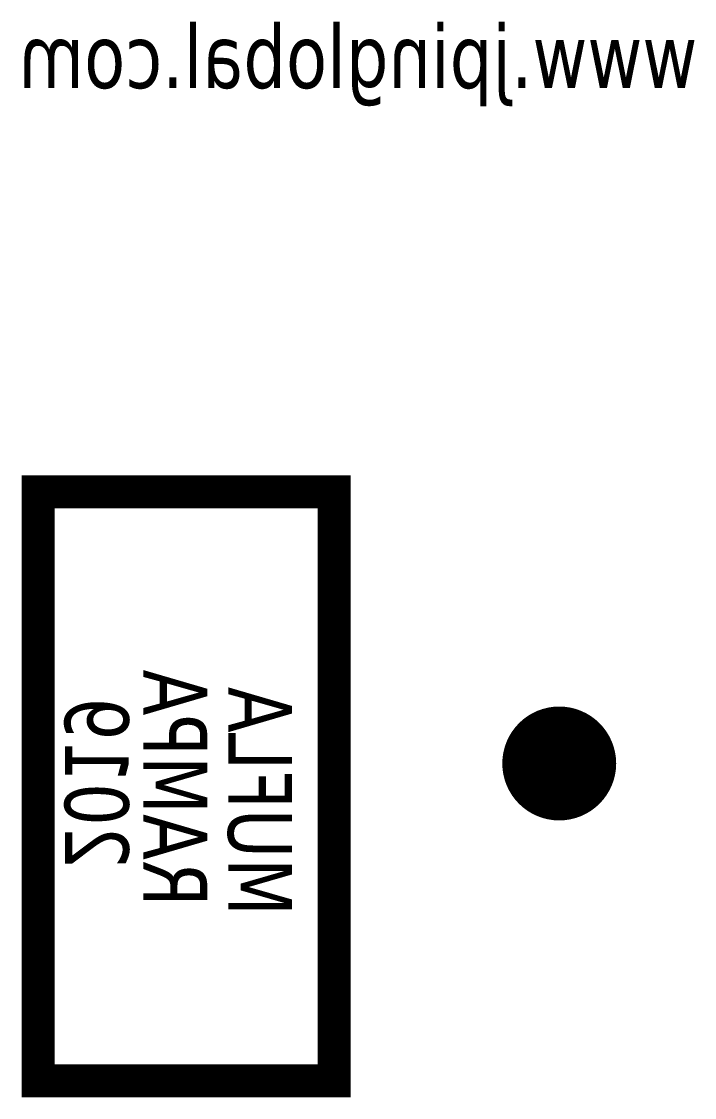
# Model space of a CAD drawing. Header units: millimetres. Extents: x 123.5 to 144.3, y 105.4 to 121.6.
# Drawn here: x 131.345 to 132.674, y 113.971 to 116.096 of the extents above; entities that cross this region are included whole.
import ezdxf

# ---------------------------------------------------------------- set-up
doc = ezdxf.new("R2010")
doc.units = ezdxf.units.MM
doc.layers.add('DESC', color=250, linetype='Continuous')
doc.styles.get("Standard").update_dxf_attribs({"font": 'tahoma.ttf'})

# ---------------------------------------------------------------- blocks, each defined once
blk = doc.blocks.new('EPAD')
at = {"const_width": 0.5}
blk.add_lwpolyline([(-0.25, 0, 1), (0.25, 0, 1)], format="xyb", close=True, dxfattribs=at)
blk = doc.blocks.new('isplay')
at = {"const_width": 0.0435}
blk.add_lwpolyline([(135.4862, 116.1404), (135.876, 116.1404), (135.876, 116.9162), (135.4862, 116.9162), (135.4862, 116.1404)], dxfattribs=at)
blk.add_lwpolyline([(135.4862, 116.1404), (135.876, 116.1404), (135.876, 116.9162), (135.4862, 116.9162), (135.4862, 116.1404)], dxfattribs=at)
blk.add_lwpolyline([(135.4862, 116.1404), (135.876, 116.1404), (135.876, 116.9162), (135.4862, 116.9162), (135.4862, 116.1404)], dxfattribs=at)
at = {"xscale": 0.15, "yscale": 0.15, "zscale": 1.5}
blk.add_blockref('EPAD', (136.1725, 116.5584), dxfattribs=at)
at = {"text_generation_flag": 2, "width": 0.892857}
blk.add_text('www.jpinglobal.com', height=0.084, dxfattribs=at).set_placement((136.3543, 117.4477))
blk.add_text('www.jpinglobal.com', height=0.084, dxfattribs=at).set_placement((136.3543, 117.4477))
blk.add_text('www.jpinglobal.com', height=0.084, dxfattribs=at).set_placement((136.3543, 117.4477))
for s, p in [('RAMPA', (135.625, 116.3699)), ('RAMPA', (135.625, 116.3699)), ('RAMPA', (135.625, 116.3699)), ('MUFLA', (135.7367, 116.3576)), ('MUFLA', (135.7367, 116.3576)), ('MUFLA', (135.7367, 116.3576)), ('2019', (135.5216, 116.4201)), ('2019', (135.5216, 116.4201)), ('2019', (135.5216, 116.4201))]:
    blk.add_text(s, height=0.084, rotation=270, dxfattribs=at).set_placement(p)

msp = doc.modelspace()

# ---------------------------------------------------------------- block references
at = {"layer": 'DESC', "xscale": 1.5, "yscale": 1.5, "zscale": 1.5}
msp.add_blockref('isplay', (-71.852, -60.2069), dxfattribs=at)

doc.saveas('drawing.dxf')
